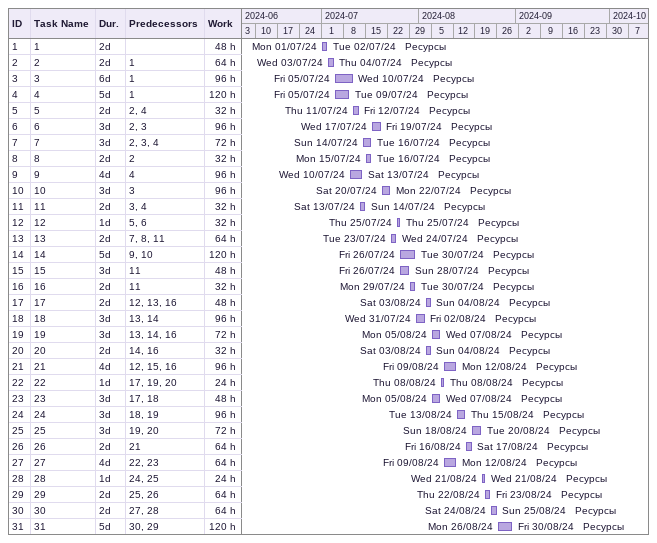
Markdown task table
| ID | Task | Duration | Start | Finish | Predecessors | Resources | Work (h) |
|---|---|---|---|---|---|---|---|
| 1 | 1 | 2d | 2024-07-01 | 2024-07-02 |  | Ресурсы | 48 |
| 2 | 2 | 2d | 2024-07-03 | 2024-07-04 | 1 | Ресурсы | 64 |
| 3 | 3 | 6d | 2024-07-05 | 2024-07-10 | 1 | Ресурсы | 96 |
| 4 | 4 | 5d | 2024-07-05 | 2024-07-09 | 1 | Ресурсы | 120 |
| 5 | 5 | 2d | 2024-07-11 | 2024-07-12 | 2, 4 | Ресурсы | 32 |
| 6 | 6 | 3d | 2024-07-17 | 2024-07-19 | 2, 3 | Ресурсы | 96 |
| 7 | 7 | 3d | 2024-07-14 | 2024-07-16 | 2, 3, 4 | Ресурсы | 72 |
| 8 | 8 | 2d | 2024-07-15 | 2024-07-16 | 2 | Ресурсы | 32 |
| 9 | 9 | 4d | 2024-07-10 | 2024-07-13 | 4 | Ресурсы | 96 |
| 10 | 10 | 3d | 2024-07-20 | 2024-07-22 | 3 | Ресурсы | 96 |
| 11 | 11 | 2d | 2024-07-13 | 2024-07-14 | 3, 4 | Ресурсы | 32 |
| 12 | 12 | 1d | 2024-07-25 | 2024-07-25 | 5, 6 | Ресурсы | 32 |
| 13 | 13 | 2d | 2024-07-23 | 2024-07-24 | 7, 8, 11 | Ресурсы | 64 |
| 14 | 14 | 5d | 2024-07-26 | 2024-07-30 | 9, 10 | Ресурсы | 120 |
| 15 | 15 | 3d | 2024-07-26 | 2024-07-28 | 11 | Ресурсы | 48 |
| 16 | 16 | 2d | 2024-07-29 | 2024-07-30 | 11 | Ресурсы | 32 |
| 17 | 17 | 2d | 2024-08-03 | 2024-08-04 | 12, 13, 16 | Ресурсы | 48 |
| 18 | 18 | 3d | 2024-07-31 | 2024-08-02 | 13, 14 | Ресурсы | 96 |
| 19 | 19 | 3d | 2024-08-05 | 2024-08-07 | 13, 14, 16 | Ресурсы | 72 |
| 20 | 20 | 2d | 2024-08-03 | 2024-08-04 | 14, 16 | Ресурсы | 32 |
| 21 | 21 | 4d | 2024-08-09 | 2024-08-12 | 12, 15, 16 | Ресурсы | 96 |
| 22 | 22 | 1d | 2024-08-08 | 2024-08-08 | 17, 19, 20 | Ресурсы | 24 |
| 23 | 23 | 3d | 2024-08-05 | 2024-08-07 | 17, 18 | Ресурсы | 48 |
| 24 | 24 | 3d | 2024-08-13 | 2024-08-15 | 18, 19 | Ресурсы | 96 |
| 25 | 25 | 3d | 2024-08-18 | 2024-08-20 | 19, 20 | Ресурсы | 72 |
| 26 | 26 | 2d | 2024-08-16 | 2024-08-17 | 21 | Ресурсы | 64 |
| 27 | 27 | 4d | 2024-08-09 | 2024-08-12 | 22, 23 | Ресурсы | 64 |
| 28 | 28 | 1d | 2024-08-21 | 2024-08-21 | 24, 25 | Ресурсы | 24 |
| 29 | 29 | 2d | 2024-08-22 | 2024-08-23 | 25, 26 | Ресурсы | 64 |
| 30 | 30 | 2d | 2024-08-24 | 2024-08-25 | 27, 28 | Ресурсы | 64 |
| 31 | 31 | 5d | 2024-08-26 | 2024-08-30 | 30, 29 | Ресурсы | 120 |
